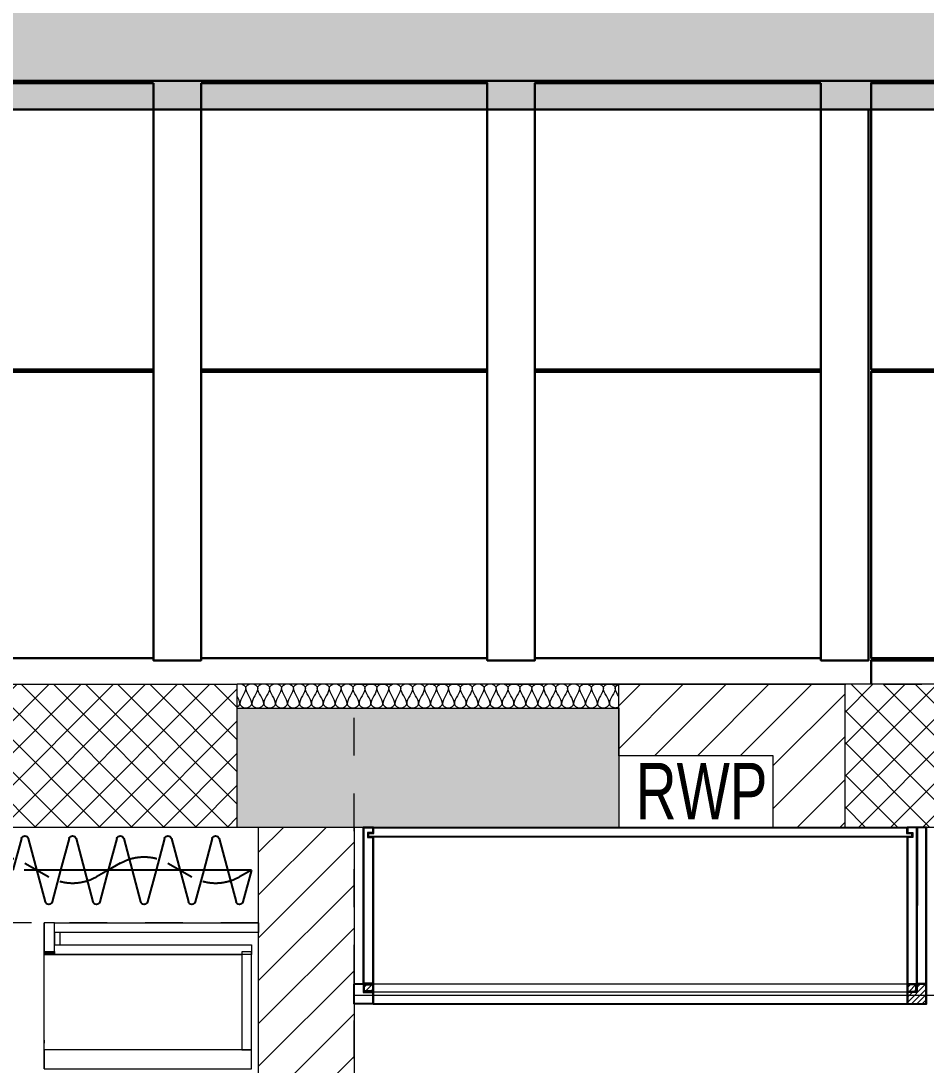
# Model space of a CAD drawing. Header units: millimetres. Extents: x -18512 to 101824, y -95768 to 52898.
# Drawn here: x 25064 to 26963, y -51171 to -48982 of the extents above; entities that cross this region are included whole.
import ezdxf

# ---------------------------------------------------------------- set-up
doc = ezdxf.new("R2010")
doc.units = ezdxf.units.MM
doc.header["$LTSCALE"] = 25
for name, pattern in [('CENTER2', [28.575, 19.05, -3.175, 3.175, -3.175]), ('Dash', [6.35, 3.175, -3.175]), ('DOT2', [3.175, 0, -3.175]), ('HIDDEN2', [4.7625, 3.175, -1.5875])]:
    doc.linetypes.add(name, pattern=pattern)
doc.layers.get('0').update_dxf_attribs({"color": 254, "lineweight": 0})
for name, color, linetype in [('3_Joinery', 1, 'Continuous'), ('4_Furniture', 3, 'Continuous'), ('AR WALL HATCH', 8, 'Continuous')]:
    doc.layers.add(name, color=color, linetype=linetype)
for name, color, linetype, lineweight in [('_FW_FUR_FIXED', 62, 'Continuous', 0), ('_FW_HATCH', 251, 'Continuous', 0), ('A-ANNO-TEXT', 2, 'Continuous', 9), ('A-DETL-INSL', 8, 'Continuous', 9), ('A-FLOR-STRS', 2, 'Continuous', 9), ('A-TILES', 43, 'Continuous', 30), ('A200-1 Fine Outline', 8, 'Continuous', 9), ('hatch', 252, 'Continuous', 0), ('I-WALL', 2, 'Continuous', 9), ('S-COLS', 6, 'Continuous', 9)]:
    doc.layers.add(name, color=color, linetype=linetype, lineweight=lineweight)
doc.styles.add('Arial Narrow_3', font='fi_9001f.ttf', dxfattribs={"width": 0.75, "height": 117.993921})
pattern_1 = [(45, (15109.02, 35539.32), (-44.90128, 44.90128), [])]

# ---------------------------------------------------------------- blocks, each defined once
blk = doc.blocks.new('*U343')
at = {"color": 1}
for p, q in [((67.8, 66.3), (32.2, -66.3)), ((82.2, 66.3), (100, 0)), ((167.8, 66.3), (132.2, -66.3)), ((182.2, 66.3), (200, 0)), ((267.8, 66.3), (232.2, -66.3)), ((282.2, 66.3), (300, 0)), ((367.8, 66.3), (332.2, -66.3)), ((382.2, 66.3), (400, 0)), ((467.8, 66.3), (432.2, -66.3)), ((482.2, 66.3), (500, 0)), ((0, 0), (17.8, -66.3)), ((100, 0), (117.8, -66.3)), ((200, 0), (217.8, -66.3)), ((300, 0), (317.8, -66.3)), ((400, 0), (417.8, -66.3))]:
    blk.add_line(p, q, dxfattribs=at)
at = {"color": 1, "linetype": 'CENTER2'}
blk.add_line((0, 0), (1575, 0), dxfattribs=at)
at = {"color": 1, "linetype": 'HIDDEN2'}
for p, q in [((175, 14.4), (125, -14.4)), ((275, 14.4), (300, 0)), ((475, 14.4), (425, -14.4)), ((575, 14.4), (600, 0)), ((775, 14.4), (725, -14.4)), ((875, 14.4), (900, 0)), ((1075, 14.4), (1025, -14.4)), ((1175, 14.4), (1200, 0)), ((1375, 14.4), (1325, -14.4)), ((1475, 14.4), (1500, 0)), ((0, 0), (25, -14.4)), ((300, 0), (325, -14.4)), ((600, 0), (625, -14.4)), ((900, 0), (925, -14.4)), ((1200, 0), (1225, -14.4))]:
    blk.add_line(p, q, dxfattribs=at)
at = {"color": 1}
for centre, start, end in [((75, 64.3), 15, 165), ((175, 64.3), 15, 165), ((275, 64.3), 15, 165), ((375, 64.3), 15, 165), ((475, 64.3), 15, 165), ((25, -64.3), 195, 345), ((125, -64.3), 195, 345), ((225, -64.3), 195, 345), ((325, -64.3), 195, 345), ((425, -64.3), 195, 345)]:
    blk.add_arc(centre, 7.5, start, end, dxfattribs=at)
at = {"color": 1, "linetype": 'HIDDEN2'}
for centre, start, end in [((225, -72.2), 60, 120), ((525, -72.2), 60, 120), ((825, -72.2), 60, 120), ((1125, -72.2), 60, 120), ((1425, -72.2), 60, 120), ((75, 72.2), 240, 300), ((375, 72.2), 240, 300), ((675, 72.2), 240, 300), ((975, 72.2), 240, 300), ((1275, 72.2), 240, 300)]:
    blk.add_arc(centre, 100, start, end, dxfattribs=at)
blk = doc.blocks.new('tv lounge joinery')
at = {"layer": '_FW_FUR_FIXED'}
h = blk.add_hatch(color=256, dxfattribs=at)
h.dxf.hatch_style = 1
h.paths.add_polyline_path([(-111096.5, -10307.9), (-111118, -10307.9), (-111118, -10301.9), (-111096.5, -10301.9)])
for p, q in [((-111118, -10301.9, 0), (-111118, -10241.5, 0)), ((-111118, -10307.9, 0), (-111118, -10301.9, 0)), ((-111118, -10487.5, 0), (-111118, -10493.5, 0)), ((-111118, -10547.9, 0), (-111118, -10507.9, 0))]:
    blk.add_line(p, q, dxfattribs=at)
at = {"layer": '_FW_FUR_FIXED', "elevation": 0}
for points in [[(-111118, -10301.9), (-111096.5, -10301.9), (-111096.5, -10241.5), (-111118, -10241.5)], [(-111096.5, -10241.5), (-110668, -10241.5), (-110668, -10261.8), (-111096.5, -10261.8)], [(-111096.5, -10287.6), (-111084.5, -10287.6), (-111084.5, -10261.8), (-111096.5, -10261.8)], [(-111096.5, -10307.9), (-111118, -10307.9), (-111118, -10301.9), (-111096.5, -10301.9)], [(-111118, -10307.9), (-110703, -10307.9), (-110703, -10507.9), (-111118, -10507.9)], [(-111096.5, -10287.6), (-110683, -10287.6), (-110683, -10307.9), (-111096.5, -10307.9)], [(-110703, -10302.3), (-110703, -10507.9), (-110683, -10507.9), (-110683, -10302.3)], [(-111118, -10547.9), (-110683, -10547.9), (-110683, -10507.9), (-111118, -10507.9)]]:
    blk.add_lwpolyline(points, close=True, dxfattribs=at)

msp = doc.modelspace()

# ---------------------------------------------------------------- hatches: boundary and pattern name
at = {"layer": '_FW_HATCH', "lineweight": 15}
h = msp.add_hatch(dxfattribs=at)
h.set_pattern_fill('ANSI31', color=8, scale=2.5, angle=360.0006, style=0)
h.set_pattern_definition([(45.000562, (8656.316, 294.554), (-5.6127152, 5.612605), [])])
h.paths.add_polyline_path([(25801.9, -51002.4), (25784.9, -51002.4), (25784.9, -51015.3), (25801.9, -51015.3)])
h = msp.add_hatch(dxfattribs=at)
h.set_pattern_fill('ANSI31', color=8, scale=2.5, angle=360.0006, style=0)
h.set_pattern_definition([(45.000562, (9136.762, 254.496), (-5.6127152, 5.612605), [])])
h.paths.add_polyline_path([(26962.3, -51041.4), (26924.3, -51041.4), (26924.3, -51018.4), (26944.3, -51018.4), (26944.3, -51001.4), (26962.3, -51001.4)])
h = msp.add_hatch(dxfattribs=at)
h.set_pattern_fill('ANSI31', color=8, scale=2.5, angle=360.0006, style=0)
h.set_pattern_definition([(45.000562, (9156.7616, 294.483), (-5.6127152, 5.612605), [])])
h.paths.add_polyline_path([(26924.3, -51002.4), (26941.3, -51002.4), (26941.3, -51015.4), (26924.3, -51015.4)])
at = {"layer": 'A-TILES', "ltscale": 25}
h = msp.add_hatch(dxfattribs=at)
h.set_pattern_fill('HTREECRS', color=9, scale=1500, style=0, pattern_type=2)
h.set_pattern_definition([(113.19859, (-190814, 56110.64), (-1500.00002, 2999.99999), [114.237, -11309.423]), (156.80141, (-190709, 56065.64), (-7499.99998, 3000.00007), [114.237, -11309.423]), (68.19859, (-190739, 55990.64), (1499.99996, 4500), [80.7775, -7996.97]), (128.65981, (-190679, 55915.64), (-1500, 1500.00001), [96.047, -9508.6395]), (30.96376, (-190754, 55870.64), (4499.99997, 3000.00004), [87.464, -8658.964]), (90, (-190754, 55765.6), (-1500, -6e-13), [105, -1395]), (351.8699, (-190859, 55780.64), (1500, 2e-05), [106.066, -10500.536]), (50.19443, (-190934, 55690.64), (5999.99999, 7500.00001), [117.154, -11598.221]), (308.65981, (-190994, 55765.64), (1500, -1500.00001), [96.047, -9508.6395]), (30.96376, (-191069, 55720.64), (4499.99997, 3000.00004), [87.464, -8658.964]), (279.46232, (-191084, 55810.64), (1499.99998, -7500), [91.2414, -9032.902]), (1e-14, (-191174, 55810.6), (-7e-13, 1500), [90, -1410]), (243.43495, (-191129, 55900.64), (1e-05, -1500), [100.623, -3253.479]), (341.56505, (-191219, 55930.64), (1500, 1e-07), [94.868, -4648.548]), (218.65981, (-191144, 55990.64), (-1500.00001, -1500), [96.047, -9508.6395]), (315, (-191204, 56050.6), (1500, 2e-13), [84.853, -2036.4675]), (198.43495, (-191114, 56080.64), (-3000, -1500), [94.868, -4648.548]), (260.53768, (-191099, 56170.64), (1e-05, -1500), [91.2414, -9032.902]), (167.47119, (-190964, 56140.64), (-7499.99999, 1500.00004), [138.293, -13691.0235]), (215.53768, (-190859, 56215.64), (-5999.99999, -4500.00003), [129.035, -12774.453]), (113.19859, (-190154, 56845.64), (-1500.00002, 2999.99999), [114.237, -11309.423]), (156.80141, (-190049, 56800.64), (-7499.99998, 3000.00007), [114.237, -11309.423]), (68.19859, (-190079, 56725.64), (1499.99996, 4500), [80.7775, -7996.97]), (128.65981, (-190019, 56650.64), (-1500, 1500.00001), [96.047, -9508.6395]), (30.96376, (-190094, 56605.64), (4499.99997, 3000.00004), [87.464, -8658.964]), (90, (-190094, 56500.6), (-1500, -6e-13), [105, -1395]), (351.8699, (-190199, 56515.64), (1500, 2e-05), [106.066, -10500.536]), (50.19443, (-190274, 56425.64), (5999.99999, 7500.00001), [117.154, -11598.221]), (308.65981, (-190334, 56500.64), (1500, -1500.00001), [96.047, -9508.6395]), (30.96376, (-190409, 56455.64), (4499.99997, 3000.00004), [87.464, -8658.964]), (279.46232, (-190424, 56545.64), (1499.99998, -7500), [91.2414, -9032.902]), (1e-14, (-190514, 56545.6), (-7e-13, 1500), [90, -1410]), (243.43495, (-190469, 56635.64), (1e-05, -1500), [100.623, -3253.479]), (341.56505, (-190559, 56665.64), (1500, 1e-07), [94.868, -4648.548]), (218.65981, (-190484, 56725.64), (-1500.00001, -1500), [96.047, -9508.6395]), (315, (-190544, 56785.6), (1500, 2e-13), [84.853, -2036.4675]), (198.43495, (-190454, 56815.64), (-3000, -1500), [94.868, -4648.548]), (260.53768, (-190439, 56905.64), (1e-05, -1500), [91.2414, -9032.902]), (167.47119, (-190304, 56875.64), (-7499.99999, 1500.00004), [138.293, -13691.0235]), (215.53768, (-190199, 56950.64), (-5999.99999, -4500.00003), [129.035, -12774.453]), (113.19859, (-190941.5, 56740.64), (-1500.00002, 2999.99999), [57.118, -11366.541]), (156.80141, (-190889, 56718.14), (-7499.99998, 3000.00007), [57.118, -11366.541]), (68.19859, (-190904, 56680.64), (1499.99996, 4500), [40.389, -8037.3585]), (128.65981, (-190874, 56643.14), (-1500, 1500.00001), [48.023, -9556.663]), (30.96376, (-190911.5, 56620.64), (4499.99997, 3000.00004), [43.732, -8702.696]), (90, (-190911.5, 56568.1), (-1500, -6e-13), [52.5, -1447.5]), (351.8699, (-190964, 56575.64), (1500, 2e-05), [53.033, -10553.569]), (50.19443, (-191001.5, 56530.64), (5999.99999, 7500.00001), [58.577, -11656.798]), (308.65981, (-191031.5, 56568.14), (1500, -1500.00001), [48.023, -9556.663]), (30.96376, (-191069, 56545.64), (4499.99997, 3000.00004), [43.732, -8702.696]), (279.46232, (-191076.5, 56590.64), (1499.99998, -7500), [45.621, -9078.523]), (1e-14, (-191121.5, 56590.6), (-7e-13, 1500), [45, -1455]), (243.43495, (-191099, 56635.64), (1e-05, -1500), [50.3115, -3303.79]), (341.56505, (-191144, 56650.64), (1500, 1e-07), [47.434, -4695.982]), (218.65981, (-191106.5, 56680.64), (-1500.00001, -1500), [48.023, -9556.663]), (315, (-191136.5, 56710.6), (1500, 2e-13), [42.426, -2078.894]), (198.43495, (-191091.5, 56725.64), (-3000, -1500), [47.434, -4695.982]), (260.53768, (-191084, 56770.64), (1e-05, -1500), [45.621, -9078.523]), (167.47119, (-191016.5, 56755.64), (-7499.99999, 1500.00004), [69.147, -13760.17]), (215.53768, (-190964, 56793.14), (-5999.99999, -4500.00003), [64.5174, -12838.9705]), (113.19859, (-190221.5, 56350.64), (-1500.00002, 2999.99999), [57.118, -11366.541]), (156.80141, (-190169, 56328.14), (-7499.99998, 3000.00007), [57.118, -11366.541]), (68.19859, (-190184, 56290.64), (1499.99996, 4500), [40.389, -8037.3585]), (128.65981, (-190154, 56253.14), (-1500, 1500.00001), [48.023, -9556.663]), (30.96376, (-190191.5, 56230.64), (4499.99997, 3000.00004), [43.732, -8702.696]), (90, (-190191.5, 56178.1), (-1500, -6e-13), [52.5, -1447.5]), (351.8699, (-190244, 56185.64), (1500, 2e-05), [53.033, -10553.569]), (50.19443, (-190281.5, 56140.64), (5999.99999, 7500.00001), [58.577, -11656.798]), (308.65981, (-190311.5, 56178.14), (1500, -1500.00001), [48.023, -9556.663]), (30.96376, (-190349, 56155.64), (4499.99997, 3000.00004), [43.732, -8702.696]), (279.46232, (-190356.5, 56200.64), (1499.99998, -7500), [45.621, -9078.523]), (1e-14, (-190401.5, 56200.6), (-7e-13, 1500), [45, -1455]), (243.43495, (-190379, 56245.64), (1e-05, -1500), [50.3115, -3303.79]), (341.56505, (-190424, 56260.64), (1500, 1e-07), [47.434, -4695.982]), (218.65981, (-190386.5, 56290.64), (-1500.00001, -1500), [48.023, -9556.663]), (315, (-190416.5, 56320.6), (1500, 2e-13), [42.426, -2078.894]), (198.43495, (-190371.5, 56335.64), (-3000, -1500), [47.434, -4695.982]), (260.53768, (-190364, 56380.64), (1e-05, -1500), [45.621, -9078.523]), (167.47119, (-190296.5, 56365.64), (-7499.99999, 1500.00004), [69.147, -13760.17]), (215.53768, (-190244, 56403.14), (-5999.99999, -4500.00003), [64.5174, -12838.9705]), (1e-14, (-190289, 56275.6), (-7e-13, 1500), [0, -1500]), (90, (-190281.5, 56268.1), (-1500, -6e-13), [15, -1485]), (1e-14, (-190296.5, 56268.1), (-7e-13, 1500), [15, -1485]), (270, (-190296.5, 56283.1), (1500, 4e-13), [15, -1485]), (180, (-190281.5, 56283.1), (5e-13, -1500), [15, -1485]), (9.46232, (-190371.5, 56268.14), (7500, 1499.99998), [45.621, -9078.523]), (303.69007, (-190326.5, 56343.14), (1500, -1500), [54.083, -5354.244]), (344.0546, (-190379, 56305.64), (6000, -1500.00002), [54.601, -10865.564]), (33.69007, (-190364, 56223.14), (1500, 1500), [54.083, -5354.244]), (59.03624, (-190326.5, 56193.14), (1500.00002, 3000), [43.732, -8702.696]), (90, (-190281.5, 56178.1), (-1500, -6e-13), [52.5, -1447.5]), (139.398705, (-190221.5, 56208.14), (-8999.99995, 7500.00005), [69.147, -13760.17]), (171.8699, (-190206.5, 56268.14), (-1500, -2e-05), [53.033, -10553.569]), (30.96376, (-190259, 56290.64), (4499.99997, 3000.00004), [43.732, -8702.696]), (71.56505, (-190281.5, 56298.14), (-1e-07, 1500), [71.151, -4672.265]), (71.56505, (-191001.5, 56688.14), (-1e-07, 1500), [71.151, -4672.265]), (30.96376, (-190979, 56680.64), (4499.99997, 3000.00004), [43.732, -8702.696]), (171.8699, (-190926.5, 56658.14), (-1500, -2e-05), [53.033, -10553.569]), (139.398705, (-190941.5, 56598.14), (-8999.99995, 7500.00005), [69.147, -13760.17]), (90, (-191001.5, 56568.1), (-1500, -6e-13), [52.5, -1447.5]), (59.03624, (-191046.5, 56583.14), (1500.00002, 3000), [43.732, -8702.696]), (33.69007, (-191084, 56613.14), (1500, 1500), [54.083, -5354.244]), (344.0546, (-191099, 56695.64), (6000, -1500.00002), [54.601, -10865.564]), (303.69007, (-191046.5, 56733.14), (1500, -1500), [54.083, -5354.244]), (9.46232, (-191091.5, 56658.14), (7500, 1499.99998), [45.621, -9078.523]), (180, (-191001.5, 56673.1), (5e-13, -1500), [15, -1485]), (270, (-191016.5, 56673.1), (1500, 4e-13), [15, -1485]), (1e-14, (-191016.5, 56658.1), (-7e-13, 1500), [15, -1485]), (90, (-191001.5, 56658.1), (-1500, -6e-13), [15, -1485]), (1e-14, (-191009, 56665.6), (-7e-13, 1500), [0, -1500]), (71.56505, (-190274, 56740.64), (-1e-07, 1500), [142.3025, -4601.114]), (30.96376, (-190229, 56725.64), (4499.99997, 3000.00004), [87.464, -8658.964]), (171.8699, (-190124, 56680.64), (-1500, -2e-05), [106.066, -10500.536]), (139.398705, (-190154, 56560.64), (-8999.99995, 7500.00005), [138.293, -13691.0235]), (90, (-190274, 56500.6), (-1500, -6e-13), [105, -1395]), (59.03624, (-190364, 56530.64), (1500.00002, 3000), [87.464, -8658.964]), (33.69007, (-190439, 56590.64), (1500, 1500), [108.1665, -5300.16]), (344.0546, (-190469, 56755.64), (6000, -1500.00002), [109.202, -10810.963]), (303.69007, (-190364, 56830.64), (1500, -1500), [108.1665, -5300.16]), (9.46232, (-190454, 56680.64), (7500, 1499.99998), [91.2414, -9032.902]), (180, (-190274, 56710.6), (5e-13, -1500), [30, -1470]), (270, (-190304, 56710.6), (1500, 4e-13), [30, -1470]), (1e-14, (-190304, 56680.6), (-7e-13, 1500), [30, -1470]), (90, (-190274, 56680.6), (-1500, -6e-13), [30, -1470]), (1e-14, (-190289, 56695.6), (-7e-13, 1500), [0, -1500]), (1e-14, (-190949, 55960.6), (-7e-13, 1500), [0, -1500]), (90, (-190934, 55945.6), (-1500, -6e-13), [30, -1470]), (1e-14, (-190964, 55945.6), (-7e-13, 1500), [30, -1470]), (270, (-190964, 55975.6), (1500, 4e-13), [30, -1470]), (180, (-190934, 55975.6), (5e-13, -1500), [30, -1470]), (9.46232, (-191114, 55945.64), (7500, 1499.99998), [91.2414, -9032.902]), (303.69007, (-191024, 56095.64), (1500, -1500), [108.1665, -5300.16]), (344.0546, (-191129, 56020.64), (6000, -1500.00002), [109.202, -10810.963]), (33.69007, (-191099, 55855.64), (1500, 1500), [108.1665, -5300.16]), (59.03624, (-191024, 55795.64), (1500.00002, 3000), [87.464, -8658.964]), (90, (-190934, 55765.6), (-1500, -6e-13), [105, -1395]), (139.398705, (-190814, 55825.64), (-8999.99995, 7500.00005), [138.293, -13691.0235]), (171.8699, (-190784, 55945.64), (-1500, -2e-05), [106.066, -10500.536]), (30.96376, (-190889, 55990.64), (4499.99997, 3000.00004), [87.464, -8658.964]), (71.56505, (-190934, 56005.64), (-1e-07, 1500), [142.3025, -4601.114])])
h.paths.add_polyline_path([(33132.9, -49650.4), (33127.9, -49650.4), (33132.9, -49650.4)])
edge = h.paths.add_edge_path()
edge.add_line((33127.9, -49650.4), (33127.9, -49649.9))
edge.add_arc((33129.2, -49650.1), 1.34, 169.2713, 190.7287)
h.paths.add_polyline_path([(9942.3, -49007.4), (9942.3, -49107.4), (16778.1, -49107.4), (16778.1, -48207.4), (17778.1, -48207.4), (17778.1, -49107.4), (28557.3, -49107.4), (28557.3, -47996.3), (5573.6, -46618), (5561.7, -48723.4), (6141.2, -48723.4), (6141.2, -48395.2), (7141.2, -48395.2), (7141.2, -49007.4)])
h = msp.add_hatch(color=9, dxfattribs=at)
h.paths.add_polyline_path([(28657.3, -49167.4), (28657.3, -49107.4), (33808.1, -49107.4), (33808.1, -53381.9), (36462.9, -53381.9), (36462.9, -53441.9), (33764.1, -53441.9), (33764.1, -49167.4)])
h.paths.add_polyline_path([(28657.3, -50372.4), (28597.3, -50372.4), (28597.3, -49167.4), (9942.3, -49167.4), (9942.3, -49107.4), (28657.3, -49107.4)])
at = {"layer": 'AR WALL HATCH', "lineweight": 5, "ltscale": 25}
h = msp.add_hatch(dxfattribs=at)
h.set_pattern_fill('ANSI37', color=256, scale=15, style=0)
h.set_pattern_definition([(45, (18359.02, 35539.32), (-33.67596, 33.67596), []), (135, (18359.02, 35539.32), (-33.67596, -33.67596), [])])
h.paths.add_polyline_path([(25008.1, -50372.4), (25518.1, -50372.4), (25518.1, -50672.4), (25008.1, -50672.4)])
h = msp.add_hatch(dxfattribs=at)
h.set_pattern_fill('ANSI31', color=256, scale=20, style=0)
h.set_pattern_definition(pattern_1)
h.paths.add_polyline_path([(26791.3, -50672.4), (26642.3, -50672.4), (26642.3, -50522.4), (26318.1, -50522.4), (26318.1, -50372.4), (26791.3, -50372.4)])
h = msp.add_hatch(dxfattribs=at)
h.set_pattern_fill('ANSI37', color=256, scale=15, style=0)
h.set_pattern_definition([(45, (15109.02, 32514.794), (-33.67596, 33.67596), []), (135, (15109.02, 32514.794), (-33.67596, -33.67596), [])])
h.paths.add_polyline_path([(26792.3, -50672.4), (30692.6, -50672.4), (30692.6, -50372.4), (26792.3, -50372.4)])
h = msp.add_hatch(dxfattribs=at)
h.set_pattern_fill('ANSI31', color=256, scale=20, style=0)
h.set_pattern_definition(pattern_1)
h.paths.add_polyline_path([(25762.9, -50672.4), (25762.9, -54602.4), (25565.9, -54602.4), (25565.9, -55202.4), (25762.9, -55202.4), (25762.9, -56157.4), (25562.9, -56157.4), (25562.9, -50672.4)])
at = {"layer": 'S-COLS'}
msp.add_hatch(color=252, dxfattribs=at).paths.add_polyline_path([(26318.1, -50422.4), (26318.1, -50672.4), (25518.1, -50672.4), (25518.1, -50422.4)], flags=0)

# ---------------------------------------------------------------- linework, layer by layer
at = {"layer": '3_Joinery', "extrusion": (0, 0, -1)}
msp.add_line((25802.9, -51042.3, 0), (26923.3, -51042.4, 0), dxfattribs=at)
msp.add_line((25802.9, -51042.3, 0), (26923.3, -51042.4, 0), dxfattribs=at)
at = {"layer": '3_Joinery', "extrusion": (0, 0, -1), "elevation": 0}
for points in [[(-25802.9, -51000.3), (-25782.9, -51000.3), (-25782.9, -50672.3), (-25802.9, -50672.3), (-25802.9, -50684.1), (-25792.4, -50684.1), (-25792.4, -50692.6), (-25802.9, -50692.6)], [(-26923.3, -51000.4), (-26943.3, -51000.4), (-26943.3, -50672.4), (-26923.3, -50672.4), (-26923.3, -50684.2), (-26933.8, -50684.2), (-26933.8, -50692.7), (-26923.3, -50692.7)], [(-26943.3, -51000.4), (-26963.3, -51000.4), (-26963.4, -50672.4), (-26943.4, -50672.4)], [(-25802.9, -51042.3), (-25762.9, -51042.3), (-25762.9, -51000.3), (-25782.9, -51000.3), (-25782.9, -51017.3), (-25802.9, -51017.3)], [(-25802.9, -51016.3), (-25783.9, -51016.3), (-25783.9, -51001.4), (-25802.9, -51001.4)], [(-26923.3, -51042.4), (-26963.3, -51042.4), (-26963.3, -51000.4), (-26943.3, -51000.4), (-26943.3, -51017.4), (-26923.3, -51017.4)], [(-26923.3, -51016.4), (-26942.3, -51016.4), (-26942.3, -51001.4), (-26923.3, -51001.4)]]:
    msp.add_lwpolyline(points, close=True, dxfattribs=at)
at = {"layer": '3_Joinery', "extrusion": (0, 0, -1)}
msp.add_lwpolyline([(-25792.9, -50692.1), (-25792.9, -50684.6), (-25803.5, -50684.6), (-25803.5, -50672.3), (-26922.9, -50672.4), (-26922.9, -50684.6), (-26933.4, -50684.6), (-26933.4, -50692.2)], close=True, dxfattribs=at)
at = {"layer": '_FW_HATCH', "color": 8, "lineweight": 15, "extrusion": (0, 0, -1)}
for p, q in [((25802.9, -51000.3, 0), (26923.3, -51000.4, 0)), ((25802.9, -51017.3, 0), (26923.3, -51017.4, 0))]:
    msp.add_line(p, q, dxfattribs=at)
at = {"layer": '_FW_HATCH', "color": 8, "lineweight": 15}
msp.add_line((30485.3, -51024.5, 0), (25762.9, -51024.5, 0), dxfattribs=at)
at = {"layer": '_FW_HATCH', "color": 8, "lineweight": 15, "extrusion": (0, 0, -1), "elevation": 0}
for points in [[(-25801.9, -50999.3), (-25783.9, -50999.3), (-25783.9, -50673.3), (-25801.9, -50673.3), (-25801.9, -50683.1), (-25791.4, -50683.1), (-25791.4, -50693.6), (-25801.9, -50693.6)], [(-26924.3, -50999.4), (-26942.3, -50999.4), (-26942.3, -50673.4), (-26924.3, -50673.4), (-26924.3, -50683.2), (-26934.8, -50683.2), (-26934.8, -50693.7), (-26924.3, -50693.7)], [(-26944.3, -50999.4), (-26962.3, -50999.4), (-26962.4, -50673.4), (-26944.4, -50673.4)], [(-25801.9, -51041.3), (-25763.9, -51041.3), (-25763.9, -51001.3), (-25781.9, -51001.3), (-25781.9, -51018.3), (-25801.9, -51018.3)], [(-25801.9, -51015.3), (-25784.9, -51015.3), (-25784.9, -51002.4), (-25801.9, -51002.4)], [(-26924.3, -51041.4), (-26962.3, -51041.4), (-26962.3, -51001.4), (-26944.3, -51001.4), (-26944.3, -51018.4), (-26924.3, -51018.4)], [(-26924.3, -51015.4), (-26941.3, -51015.4), (-26941.3, -51002.4), (-26924.3, -51002.4)]]:
    msp.add_lwpolyline(points, close=True, dxfattribs=at)
at = {"layer": '_FW_HATCH', "color": 8, "lineweight": 15, "extrusion": (0, 0, -1)}
msp.add_lwpolyline([(-25793.9, -50691.1), (-25793.9, -50685.6), (-25804.5, -50685.6), (-25804.5, -50673.3), (-26921.9, -50673.4), (-26921.9, -50685.6), (-26932.4, -50685.6), (-26932.4, -50691.2)], close=True, dxfattribs=at)
at = {"layer": 'A-DETL-INSL', "color": 1}
msp.add_lwpolyline([(26318.1, -50372.4), (25518.1, -50372.4)], dxfattribs=at)
at = {"layer": 'A-DETL-INSL'}
for points, knots in [([(25518.1, -50372.5), (25519.8, -50371.9), (25527.8, -50370.3), (25535.9, -50376), (25535.9, -50379.9)], [1.003468, 1.003468, 1.003468, 1.003468, 1.414214, 2.828427, 2.828427, 2.828427, 2.828427]), ([(26298.4, -50413.2), (26298.4, -50417.1), (26307.2, -50423.3), (26316, -50420.8), (26318.1, -50419.7)], [0, 0, 0, 0, 1.414214, 1.989571, 1.989571, 1.989571, 1.989571])]:
    msp.add_open_spline(points, degree=3, knots=knots, dxfattribs=at)
for points in [[(25535.9, -50379.9), (25535.9, -50391.3), (25523.4, -50401.8), (25523.4, -50413.2)], [(25535.9, -50379.9), (25535.9, -50376), (25548.4, -50367.1), (25560.9, -50376), (25560.9, -50379.9)], [(25548.4, -50413.2), (25548.4, -50401.8), (25535.9, -50391.3), (25535.9, -50379.9)], [(25560.9, -50379.9), (25560.9, -50391.3), (25548.4, -50401.8), (25548.4, -50413.2)], [(25560.9, -50379.9), (25560.9, -50376), (25573.4, -50367.1), (25585.9, -50376), (25585.9, -50379.9)], [(25573.4, -50413.2), (25573.4, -50401.8), (25560.9, -50391.3), (25560.9, -50379.9)], [(25585.9, -50379.9), (25585.9, -50391.3), (25573.4, -50401.8), (25573.4, -50413.2)], [(25585.9, -50379.9), (25585.9, -50376), (25598.4, -50367.1), (25610.9, -50376), (25610.9, -50379.9)], [(25598.4, -50413.2), (25598.4, -50401.8), (25585.9, -50391.3), (25585.9, -50379.9)], [(25610.9, -50379.9), (25610.9, -50391.3), (25598.4, -50401.8), (25598.4, -50413.2)], [(25610.9, -50379.9), (25610.9, -50376), (25623.4, -50367.1), (25635.9, -50376), (25635.9, -50379.9)], [(25623.4, -50413.2), (25623.4, -50401.8), (25610.9, -50391.3), (25610.9, -50379.9)], [(25635.9, -50379.9), (25635.9, -50391.3), (25623.4, -50401.8), (25623.4, -50413.2)], [(25635.9, -50379.9), (25635.9, -50376), (25648.4, -50367.1), (25660.9, -50376), (25660.9, -50379.9)], [(25648.4, -50413.2), (25648.4, -50401.8), (25635.9, -50391.3), (25635.9, -50379.9)], [(25660.9, -50379.9), (25660.9, -50391.3), (25648.4, -50401.8), (25648.4, -50413.2)], [(25660.9, -50379.9), (25660.9, -50376), (25673.4, -50367.1), (25685.9, -50376), (25685.9, -50379.9)], [(25673.4, -50413.2), (25673.4, -50401.8), (25660.9, -50391.3), (25660.9, -50379.9)], [(25685.9, -50379.9), (25685.9, -50391.3), (25673.4, -50401.8), (25673.4, -50413.2)], [(25685.9, -50379.9), (25685.9, -50376), (25698.4, -50367.1), (25710.9, -50376), (25710.9, -50379.9)], [(25698.4, -50413.2), (25698.4, -50401.8), (25685.9, -50391.3), (25685.9, -50379.9)], [(25710.9, -50379.9), (25710.9, -50391.3), (25698.4, -50401.8), (25698.4, -50413.2)], [(25710.9, -50379.9), (25710.9, -50376), (25723.4, -50367.1), (25735.9, -50376), (25735.9, -50379.9)], [(25723.4, -50413.2), (25723.4, -50401.8), (25710.9, -50391.3), (25710.9, -50379.9)], [(25735.9, -50379.9), (25735.9, -50391.3), (25723.4, -50401.8), (25723.4, -50413.2)], [(25735.9, -50379.9), (25735.9, -50376), (25748.4, -50367.1), (25760.9, -50376), (25760.9, -50379.9)], [(25748.4, -50413.2), (25748.4, -50401.8), (25735.9, -50391.3), (25735.9, -50379.9)], [(25760.9, -50379.9), (25760.9, -50391.3), (25748.4, -50401.8), (25748.4, -50413.2)], [(25760.9, -50379.9), (25760.9, -50376), (25773.4, -50367.1), (25785.9, -50376), (25785.9, -50379.9)], [(25773.4, -50413.2), (25773.4, -50401.8), (25760.9, -50391.3), (25760.9, -50379.9)], [(25785.9, -50379.9), (25785.9, -50391.3), (25773.4, -50401.8), (25773.4, -50413.2)], [(25785.9, -50379.9), (25785.9, -50376), (25798.4, -50367.1), (25810.9, -50376), (25810.9, -50379.9)], [(25798.4, -50413.2), (25798.4, -50401.8), (25785.9, -50391.3), (25785.9, -50379.9)], [(25810.9, -50379.9), (25810.9, -50391.3), (25798.4, -50401.8), (25798.4, -50413.2)], [(25810.9, -50379.9), (25810.9, -50376), (25823.4, -50367.1), (25835.9, -50376), (25835.9, -50379.9)], [(25823.4, -50413.2), (25823.4, -50401.8), (25810.9, -50391.3), (25810.9, -50379.9)], [(25835.9, -50379.9), (25835.9, -50391.3), (25823.4, -50401.8), (25823.4, -50413.2)], [(25835.9, -50379.9), (25835.9, -50376), (25848.4, -50367.1), (25860.9, -50376), (25860.9, -50379.9)], [(25848.4, -50413.2), (25848.4, -50401.8), (25835.9, -50391.3), (25835.9, -50379.9)], [(25860.9, -50379.9), (25860.9, -50391.3), (25848.4, -50401.8), (25848.4, -50413.2)], [(25860.9, -50379.9), (25860.9, -50376), (25873.4, -50367.1), (25885.9, -50376), (25885.9, -50379.9)], [(25873.4, -50413.2), (25873.4, -50401.8), (25860.9, -50391.3), (25860.9, -50379.9)], [(25885.9, -50379.9), (25885.9, -50391.3), (25873.4, -50401.8), (25873.4, -50413.2)], [(25885.9, -50379.9), (25885.9, -50376), (25898.4, -50367.1), (25910.9, -50376), (25910.9, -50379.9)], [(25898.4, -50413.2), (25898.4, -50401.8), (25885.9, -50391.3), (25885.9, -50379.9)], [(25910.9, -50379.9), (25910.9, -50391.3), (25898.4, -50401.8), (25898.4, -50413.2)], [(25910.9, -50379.9), (25910.9, -50376), (25923.4, -50367.1), (25935.9, -50376), (25935.9, -50379.9)], [(25923.4, -50413.2), (25923.4, -50401.8), (25910.9, -50391.3), (25910.9, -50379.9)], [(25935.9, -50379.9), (25935.9, -50391.3), (25923.4, -50401.8), (25923.4, -50413.2)], [(25935.9, -50379.9), (25935.9, -50376), (25948.4, -50367.1), (25960.9, -50376), (25960.9, -50379.9)], [(25948.4, -50413.2), (25948.4, -50401.8), (25935.9, -50391.3), (25935.9, -50379.9)], [(25960.9, -50379.9), (25960.9, -50391.3), (25948.4, -50401.8), (25948.4, -50413.2)], [(25960.9, -50379.9), (25960.9, -50376), (25973.4, -50367.1), (25985.9, -50376), (25985.9, -50379.9)], [(25973.4, -50413.2), (25973.4, -50401.8), (25960.9, -50391.3), (25960.9, -50379.9)], [(25985.9, -50379.9), (25985.9, -50391.3), (25973.4, -50401.8), (25973.4, -50413.2)], [(25985.9, -50379.9), (25985.9, -50376), (25998.4, -50367.1), (26010.9, -50376), (26010.9, -50379.9)], [(25998.4, -50413.2), (25998.4, -50401.8), (25985.9, -50391.3), (25985.9, -50379.9)], [(26010.9, -50379.9), (26010.9, -50391.3), (25998.4, -50401.8), (25998.4, -50413.2)], [(26010.9, -50379.9), (26010.9, -50376), (26023.4, -50367.1), (26035.9, -50376), (26035.9, -50379.9)], [(26023.4, -50413.2), (26023.4, -50401.8), (26010.9, -50391.3), (26010.9, -50379.9)], [(26035.9, -50379.9), (26035.9, -50391.3), (26023.4, -50401.8), (26023.4, -50413.2)], [(26035.9, -50379.9), (26035.9, -50376), (26048.4, -50367.1), (26060.9, -50376), (26060.9, -50379.9)], [(26048.4, -50413.2), (26048.4, -50401.8), (26035.9, -50391.3), (26035.9, -50379.9)], [(26060.9, -50379.9), (26060.9, -50391.3), (26048.4, -50401.8), (26048.4, -50413.2)], [(26060.9, -50379.9), (26060.9, -50376), (26073.4, -50367.1), (26085.9, -50376), (26085.9, -50379.9)], [(26073.4, -50413.2), (26073.4, -50401.8), (26060.9, -50391.3), (26060.9, -50379.9)], [(26085.9, -50379.9), (26085.9, -50391.3), (26073.4, -50401.8), (26073.4, -50413.2)], [(26085.9, -50379.9), (26085.9, -50376), (26098.4, -50367.1), (26110.9, -50376), (26110.9, -50379.9)], [(26098.4, -50413.2), (26098.4, -50401.8), (26085.9, -50391.3), (26085.9, -50379.9)], [(26110.9, -50379.9), (26110.9, -50391.3), (26098.4, -50401.8), (26098.4, -50413.2)], [(26110.9, -50379.9), (26110.9, -50376), (26123.4, -50367.1), (26135.9, -50376), (26135.9, -50379.9)], [(26123.4, -50413.2), (26123.4, -50401.8), (26110.9, -50391.3), (26110.9, -50379.9)], [(26135.9, -50379.9), (26135.9, -50391.3), (26123.4, -50401.8), (26123.4, -50413.2)], [(26135.9, -50379.9), (26135.9, -50376), (26148.4, -50367.1), (26160.9, -50376), (26160.9, -50379.9)], [(26148.4, -50413.2), (26148.4, -50401.8), (26135.9, -50391.3), (26135.9, -50379.9)], [(26160.9, -50379.9), (26160.9, -50391.3), (26148.4, -50401.8), (26148.4, -50413.2)], [(26160.9, -50379.9), (26160.9, -50376), (26173.4, -50367.1), (26185.9, -50376), (26185.9, -50379.9)], [(26173.4, -50413.2), (26173.4, -50401.8), (26160.9, -50391.3), (26160.9, -50379.9)], [(26185.9, -50379.9), (26185.9, -50391.3), (26173.4, -50401.8), (26173.4, -50413.2)], [(26185.9, -50379.9), (26185.9, -50376), (26198.4, -50367.1), (26210.9, -50376), (26210.9, -50379.9)], [(26198.4, -50413.2), (26198.4, -50401.8), (26185.9, -50391.3), (26185.9, -50379.9)], [(26210.9, -50379.9), (26210.9, -50391.3), (26198.4, -50401.8), (26198.4, -50413.2)], [(26210.9, -50379.9), (26210.9, -50376), (26223.4, -50367.1), (26235.9, -50376), (26235.9, -50379.9)], [(26223.4, -50413.2), (26223.4, -50401.8), (26210.9, -50391.3), (26210.9, -50379.9)], [(26235.9, -50379.9), (26235.9, -50391.3), (26223.4, -50401.8), (26223.4, -50413.2)], [(26235.9, -50379.9), (26235.9, -50376), (26248.4, -50367.1), (26260.9, -50376), (26260.9, -50379.9)], [(26248.4, -50413.2), (26248.4, -50401.8), (26235.9, -50391.3), (26235.9, -50379.9)], [(26260.9, -50379.9), (26260.9, -50391.3), (26248.4, -50401.8), (26248.4, -50413.2)], [(26260.9, -50379.9), (26260.9, -50376), (26273.4, -50367.1), (26285.9, -50376), (26285.9, -50379.9)], [(26273.4, -50413.2), (26273.4, -50401.8), (26260.9, -50391.3), (26260.9, -50379.9)], [(26285.9, -50379.9), (26285.9, -50391.3), (26273.4, -50401.8), (26273.4, -50413.2)], [(26285.9, -50379.9), (26285.9, -50376), (26298.4, -50367.1), (26310.9, -50376), (26310.9, -50379.9)], [(26298.4, -50413.2), (26298.4, -50401.8), (26285.9, -50391.3), (26285.9, -50379.9)], [(26310.9, -50379.9), (26310.9, -50391.3), (26298.4, -50401.8), (26298.4, -50413.2)], [(26310.9, -50379.9), (26310.9, -50377.1), (26314, -50374.1), (26318.1, -50372.5)], [(26318.1, -50398.2), (26314.7, -50392.2), (26310.9, -50386.2), (26310.9, -50379.9)], [(25523.4, -50413.2), (25523.4, -50408.1), (25520.9, -50403.1), (25518.1, -50398.2)], [(25518.1, -50419.6), (25521.1, -50418), (25523.4, -50415.5), (25523.4, -50413.2)], [(25523.4, -50413.2), (25523.4, -50417.1), (25535.9, -50426), (25548.4, -50417.1), (25548.4, -50413.2)], [(25548.4, -50413.2), (25548.4, -50417.1), (25560.9, -50426), (25573.4, -50417.1), (25573.4, -50413.2)], [(25573.4, -50413.2), (25573.4, -50417.1), (25585.9, -50426), (25598.4, -50417.1), (25598.4, -50413.2)], [(25598.4, -50413.2), (25598.4, -50417.1), (25610.9, -50426), (25623.4, -50417.1), (25623.4, -50413.2)], [(25623.4, -50413.2), (25623.4, -50417.1), (25635.9, -50426), (25648.4, -50417.1), (25648.4, -50413.2)], [(25648.4, -50413.2), (25648.4, -50417.1), (25660.9, -50426), (25673.4, -50417.1), (25673.4, -50413.2)], [(25673.4, -50413.2), (25673.4, -50417.1), (25685.9, -50426), (25698.4, -50417.1), (25698.4, -50413.2)], [(25698.4, -50413.2), (25698.4, -50417.1), (25710.9, -50426), (25723.4, -50417.1), (25723.4, -50413.2)], [(25723.4, -50413.2), (25723.4, -50417.1), (25735.9, -50426), (25748.4, -50417.1), (25748.4, -50413.2)], [(25748.4, -50413.2), (25748.4, -50417.1), (25760.9, -50426), (25773.4, -50417.1), (25773.4, -50413.2)], [(25773.4, -50413.2), (25773.4, -50417.1), (25785.9, -50426), (25798.4, -50417.1), (25798.4, -50413.2)], [(25798.4, -50413.2), (25798.4, -50417.1), (25810.9, -50426), (25823.4, -50417.1), (25823.4, -50413.2)], [(25823.4, -50413.2), (25823.4, -50417.1), (25835.9, -50426), (25848.4, -50417.1), (25848.4, -50413.2)], [(25848.4, -50413.2), (25848.4, -50417.1), (25860.9, -50426), (25873.4, -50417.1), (25873.4, -50413.2)], [(25873.4, -50413.2), (25873.4, -50417.1), (25885.9, -50426), (25898.4, -50417.1), (25898.4, -50413.2)], [(25898.4, -50413.2), (25898.4, -50417.1), (25910.9, -50426), (25923.4, -50417.1), (25923.4, -50413.2)], [(25923.4, -50413.2), (25923.4, -50417.1), (25935.9, -50426), (25948.4, -50417.1), (25948.4, -50413.2)], [(25948.4, -50413.2), (25948.4, -50417.1), (25960.9, -50426), (25973.4, -50417.1), (25973.4, -50413.2)], [(25973.4, -50413.2), (25973.4, -50417.1), (25985.9, -50426), (25998.4, -50417.1), (25998.4, -50413.2)], [(25998.4, -50413.2), (25998.4, -50417.1), (26010.9, -50426), (26023.4, -50417.1), (26023.4, -50413.2)], [(26023.4, -50413.2), (26023.4, -50417.1), (26035.9, -50426), (26048.4, -50417.1), (26048.4, -50413.2)], [(26048.4, -50413.2), (26048.4, -50417.1), (26060.9, -50426), (26073.4, -50417.1), (26073.4, -50413.2)], [(26073.4, -50413.2), (26073.4, -50417.1), (26085.9, -50426), (26098.4, -50417.1), (26098.4, -50413.2)], [(26098.4, -50413.2), (26098.4, -50417.1), (26110.9, -50426), (26123.4, -50417.1), (26123.4, -50413.2)], [(26123.4, -50413.2), (26123.4, -50417.1), (26135.9, -50426), (26148.4, -50417.1), (26148.4, -50413.2)], [(26148.4, -50413.2), (26148.4, -50417.1), (26160.9, -50426), (26173.4, -50417.1), (26173.4, -50413.2)], [(26173.4, -50413.2), (26173.4, -50417.1), (26185.9, -50426), (26198.4, -50417.1), (26198.4, -50413.2)], [(26198.4, -50413.2), (26198.4, -50417.1), (26210.9, -50426), (26223.4, -50417.1), (26223.4, -50413.2)], [(26223.4, -50413.2), (26223.4, -50417.1), (26235.9, -50426), (26248.4, -50417.1), (26248.4, -50413.2)], [(26248.4, -50413.2), (26248.4, -50417.1), (26260.9, -50426), (26273.4, -50417.1), (26273.4, -50413.2)], [(26273.4, -50413.2), (26273.4, -50417.1), (26285.9, -50426), (26298.4, -50417.1), (26298.4, -50413.2)]]:
    msp.add_open_spline(points, degree=3, dxfattribs=at)
at = {"layer": 'A-FLOR-STRS', "color": 20, "linetype": 'Dash', "lineweight": 15, "true_color": 0xf8311b}
msp.add_lwpolyline([(31017.9, -53696.9), (25762.9, -53696.9), (25762.9, -50372.4), (31017.9, -50372.4)], close=True, dxfattribs=at)
at = {"layer": 'A-TILES', "color": 9, "ltscale": 25}
for points in [[(28657.3, -50372.4), (28657.3, -49107.4), (9942.3, -49107.4), (9942.3, -49167.4)], [(9942.3, -49167.4), (28597.3, -49167.4), (28597.3, -50372.4)], [(27447.3, -50372.4), (27447.3, -50322.4), (26847.3, -50322.4), (26847.3, -50372.4)]]:
    msp.add_lwpolyline(points, dxfattribs=at)
for points in [[(25342.3, -49112.4), (24742.3, -49112.4), (24742.3, -49712.4), (25342.3, -49712.4)], [(25442.3, -49112.4), (26042.3, -49112.4), (26042.3, -49712.4), (25442.3, -49712.4)], [(26742.3, -49112.4), (26142.3, -49112.4), (26142.3, -49712.4), (26742.3, -49712.4)], [(27447.3, -49112.4), (26847.3, -49112.4), (26847.3, -49712.4), (27447.3, -49712.4)], [(25342.3, -49167.4), (25342.3, -50322.4), (25442.3, -50322.4), (25442.3, -49167.4)], [(26042.3, -49167.4), (26042.3, -50322.4), (26142.3, -50322.4), (26142.3, -49167.4)], [(26742.3, -49167.4), (26742.3, -50322.4), (26842.3, -50322.4), (26842.3, -49167.4)], [(25342.3, -49717.4), (24742.3, -49717.4), (24742.3, -50317.4), (25342.3, -50317.4)], [(25442.3, -49717.4), (26042.3, -49717.4), (26042.3, -50317.4), (25442.3, -50317.4)], [(26742.3, -49717.4), (26142.3, -49717.4), (26142.3, -50317.4), (26742.3, -50317.4)], [(27447.3, -49717.4), (26847.3, -49717.4), (26847.3, -50317.4), (27447.3, -50317.4)]]:
    msp.add_lwpolyline(points, close=True, dxfattribs=at)
at = {"layer": 'A200-1 Fine Outline', "color": 2, "linetype": 'DOT2', "ltscale": 0.05, "extrusion": (0, 0, -1), "elevation": 0}
msp.add_lwpolyline([(-26942.9, -51001.4), (-26942.9, -51016.9), (-25783.4, -51016.8), (-25783.4, -51001.4)], dxfattribs=at)
at = {"layer": 'hatch', "linetype": 'Dash', "lineweight": 9}
msp.add_line((25562.9, -50872.4), (21758.1, -50872.4), dxfattribs=at)
at = {"layer": 'I-WALL'}
for p, q in [((21758.1, -50372.4), (25518.1, -50372.4)), ((25518.1, -50672.4), (25518.1, -50372.4)), ((30692.9, -50372.4), (25562.9, -50372.4)), ((26318.1, -50372.4), (26792.3, -50372.4)), ((26318.1, -50522.4), (26318.1, -50372.4)), ((26792.3, -50372.4), (26792.3, -50672.4)), ((26642.3, -50522.4), (26318.1, -50522.4)), ((26642.3, -50672.4), (26642.3, -50522.4)), ((26318.1, -50672.4), (21758.1, -50672.4)), ((30692.9, -50672.4), (25762.9, -50672.4)), ((25762.9, -50672.4), (25762.9, -54602.4))]:
    msp.add_line(p, q, dxfattribs=at)
msp.add_lwpolyline([(25562.9, -56157.4), (25562.9, -50672.4)], dxfattribs=at)
at = {"layer": 'S-COLS', "color": 8}
for p, q in [((25518.1, -50672.4), (25518.1, -50422.4)), ((25518.1, -50422.4), (26318.1, -50422.4)), ((26318.1, -50422.4), (26318.1, -50672.4)), ((26318.1, -50672.4), (25518.1, -50672.4))]:
    msp.add_line(p, q, dxfattribs=at)

# ---------------------------------------------------------------- block references
at = {"layer": '4_Furniture', "color": 3, "xscale": -1, "rotation": 359.9999999999945}
msp.add_blockref('*U343', (25547.6, -50762), dxfattribs=at)
at = {"layer": 'I-WALL', "color": 1, "true_color": 0xf40b0b}
msp.add_blockref('tv lounge joinery', (136230.9, -40630.9, 0), dxfattribs=at)

# ---------------------------------------------------------------- texts
at = {"layer": 'A-ANNO-TEXT', "color": 7, "insert": (26354, -50655.3), "char_height": 117.99, "width": 276.48, "attachment_point": 7, "line_spacing_factor": 0.968573, "style": 'Arial Narrow_3'}
msp.add_mtext('RWP', dxfattribs=at)

doc.saveas('drawing.dxf')
